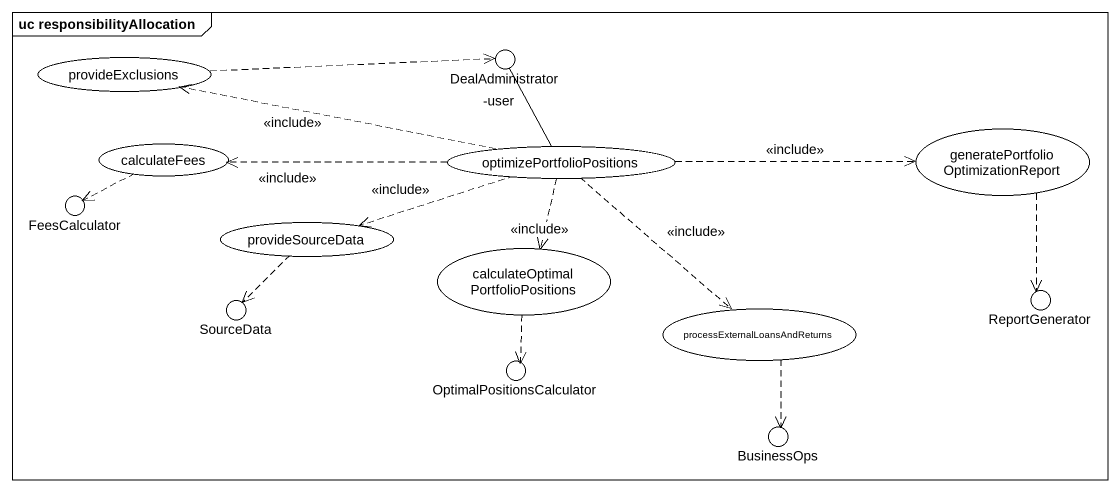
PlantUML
@startuml
mainframe uc responsibilityAllocation
usecase provideExclusions
() DealAdministrator
usecase calculateFees
usecase optimizePortfolioPositions
usecase "generatePortfolioOptimizationReport" as generatePortfolioOptimizatio
() FeesCalculator
usecase provideSourceData
usecase "calculateOptimalPortfolioPositions" as calculateOptimalPortfolioPos
() ReportGenerator
() SourceData
usecase "processExternalLoansAndReturns" as processExternalLoansAndRetur
() OptimalPositionsCalculator
() BusinessOps
provideExclusions .right.> DealAdministrator
DealAdministrator "-user" -- optimizePortfolioPositions
calculateFees .left.> FeesCalculator
optimizePortfolioPositions .left.> provideExclusions : <<include>>
optimizePortfolioPositions .left.> calculateFees : <<include>>
optimizePortfolioPositions .right.> generatePortfolioOptimizatio : <<include>>
optimizePortfolioPositions .left.> provideSourceData : <<include>>
optimizePortfolioPositions ..> calculateOptimalPortfolioPos : <<include>>
optimizePortfolioPositions ..> processExternalLoansAndRetur : <<include>>
generatePortfolioOptimizatio ..> ReportGenerator
provideSourceData ..> SourceData
calculateOptimalPortfolioPos ..> OptimalPositionsCalculator
processExternalLoansAndRetur ..> BusinessOps
@enduml
